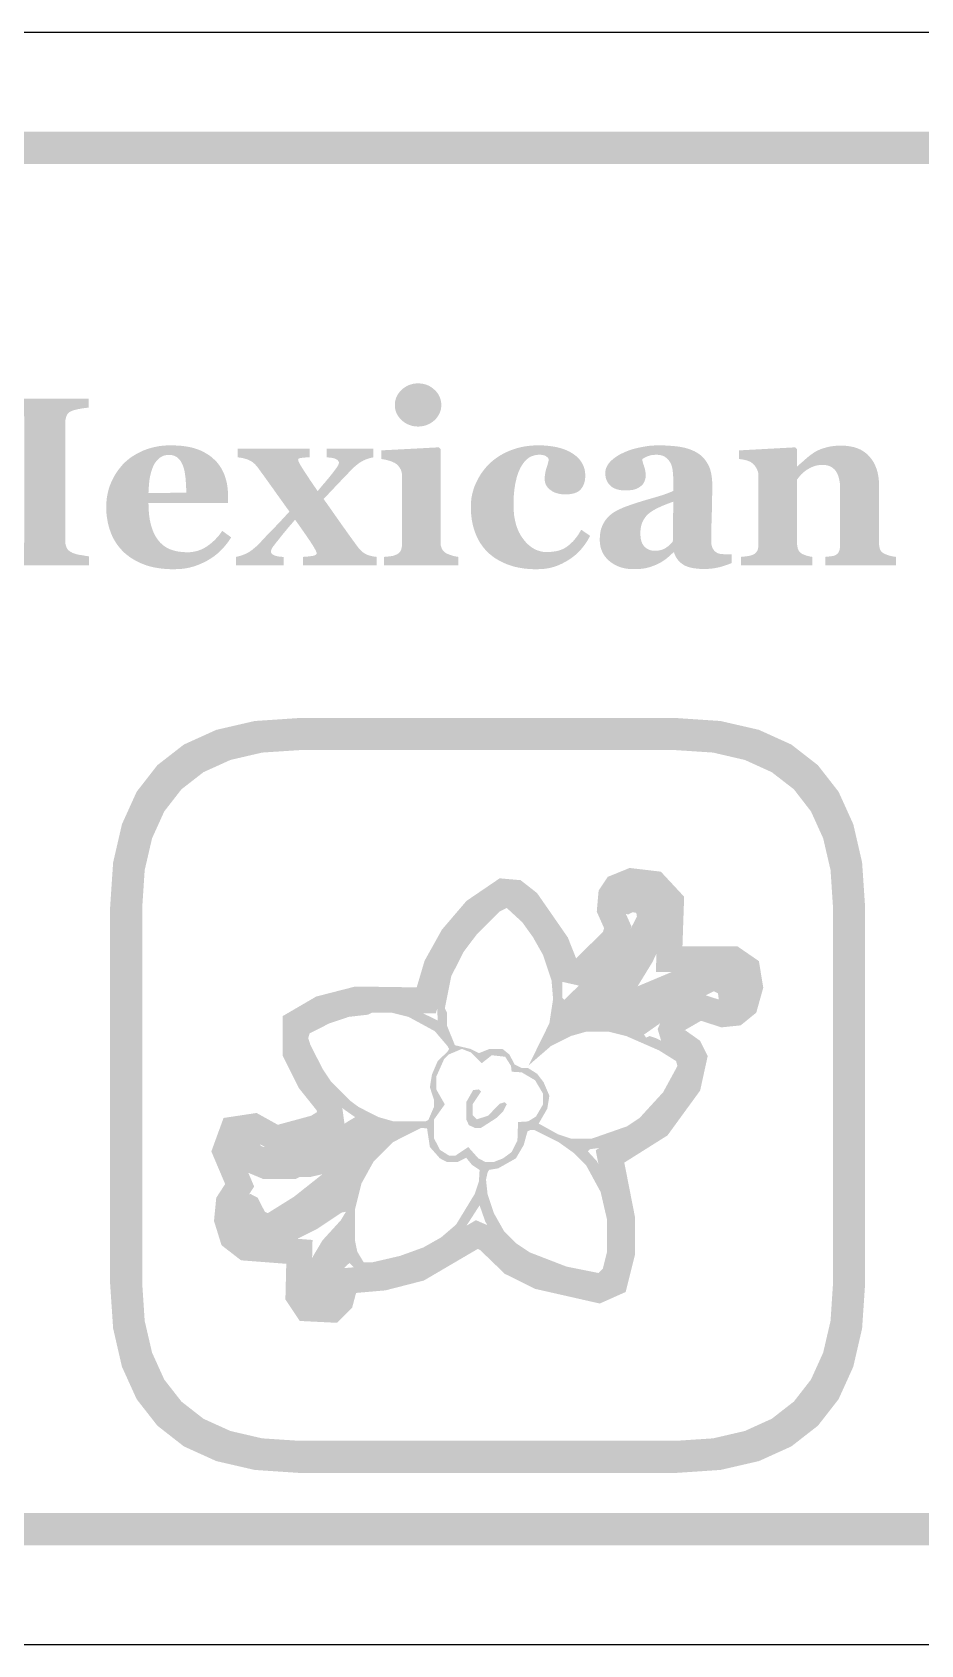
# Model space of a CAD drawing. Header units: millimetres. Extents: x 6 to 594, y 82 to 394.
# Drawn here: x 89.93 to 100.99, y 159.76 to 179.84 of the extents above; entities that cross this region are included whole.
import ezdxf

# ---------------------------------------------------------------- set-up
doc = ezdxf.new("R2010")
doc.units = ezdxf.units.MM
doc.layers.add('CUT', color=1, linetype='Continuous')
doc.layers.add('RASTER', color=7, linetype='Continuous')

msp = doc.modelspace()

# ---------------------------------------------------------------- hatches: boundary and pattern name
at = {"layer": 'RASTER'}
h = msp.add_hatch(color=7, dxfattribs=at)
h.paths.add_polyline_path([(75.2, 176.4), (75.234, 176.916), (75.338, 177.363), (75.509, 177.741), (75.75, 178.05), (76.059, 178.291), (76.438, 178.463), (76.884, 178.566), (77.4, 178.6), (134.6, 178.6), (135.116, 178.566), (135.563, 178.463), (135.941, 178.291), (136.25, 178.05), (136.491, 177.741), (136.663, 177.363), (136.766, 176.916), (136.8, 176.4), (136.8, 163.2), (136.766, 162.684), (136.663, 162.238), (136.491, 161.859), (136.25, 161.55), (135.941, 161.309), (135.563, 161.138), (135.116, 161.034), (134.6, 161), (77.4, 161), (76.884, 161.034), (76.438, 161.138), (76.059, 161.309), (75.75, 161.55), (75.509, 161.859), (75.338, 162.238), (75.234, 162.684), (75.2, 163.2)])
h.paths.add_polyline_path([(75.6, 176.4), (75.6, 163.2), (75.628, 162.778), (75.712, 162.413), (75.853, 162.103), (76.05, 161.85), (76.303, 161.653), (76.613, 161.513), (76.978, 161.428), (77.4, 161.4), (134.6, 161.4), (135.022, 161.428), (135.388, 161.513), (135.697, 161.653), (135.95, 161.85), (136.147, 162.103), (136.288, 162.413), (136.372, 162.778), (136.4, 163.2), (136.4, 176.4), (136.372, 176.822), (136.288, 177.188), (136.147, 177.497), (135.95, 177.75), (135.697, 177.947), (135.388, 178.088), (135.022, 178.172), (134.6, 178.2), (77.4, 178.2), (76.978, 178.172), (76.613, 178.088), (76.303, 177.947), (76.05, 177.75), (75.853, 177.497), (75.712, 177.188), (75.628, 176.822), (75.6, 176.4)])
h = msp.add_hatch(color=7, dxfattribs=at)
h.paths.add_polyline_path([(95.237, 173.2), (94.311, 173.2), (94.311, 173.307), (94.321, 173.308), (94.33, 173.308), (94.34, 173.309), (94.349, 173.31), (94.358, 173.311), (94.368, 173.312), (94.377, 173.313), (94.386, 173.314), (94.395, 173.315), (94.404, 173.317), (94.412, 173.318), (94.42, 173.32), (94.428, 173.322), (94.435, 173.324), (94.442, 173.326), (94.449, 173.329), (94.46, 173.334), (94.471, 173.339), (94.48, 173.344), (94.489, 173.35), (94.497, 173.357), (94.504, 173.364), (94.51, 173.371), (94.515, 173.379), (94.519, 173.388), (94.523, 173.397), (94.526, 173.407), (94.529, 173.418), (94.531, 173.429), (94.533, 173.441), (94.534, 173.453), (94.534, 173.467), (94.534, 174.319), (94.534, 174.332), (94.532, 174.344), (94.531, 174.356), (94.528, 174.367), (94.525, 174.378), (94.521, 174.389), (94.516, 174.399), (94.51, 174.409), (94.504, 174.419), (94.498, 174.428), (94.491, 174.436), (94.484, 174.444), (94.477, 174.452), (94.469, 174.459), (94.461, 174.465), (94.452, 174.471), (94.445, 174.476), (94.437, 174.48), (94.428, 174.484), (94.419, 174.489), (94.408, 174.493), (94.397, 174.497), (94.385, 174.501), (94.372, 174.505), (94.359, 174.509), (94.346, 174.513), (94.333, 174.516), (94.321, 174.518), (94.309, 174.521), (94.297, 174.523), (94.286, 174.524), (94.275, 174.526), (94.275, 174.633), (94.992, 174.671), (95.014, 174.649), (95.014, 173.486), (95.015, 173.473), (95.016, 173.461), (95.017, 173.449), (95.02, 173.438), (95.023, 173.428), (95.027, 173.417), (95.031, 173.408), (95.036, 173.398), (95.042, 173.39), (95.049, 173.382), (95.056, 173.374), (95.063, 173.367), (95.071, 173.361), (95.08, 173.355), (95.089, 173.35), (95.099, 173.345), (95.107, 173.342), (95.114, 173.339), (95.122, 173.336), (95.13, 173.333), (95.138, 173.33), (95.147, 173.327), (95.155, 173.324), (95.164, 173.322), (95.173, 173.319), (95.182, 173.317), (95.191, 173.315), (95.2, 173.313), (95.209, 173.311), (95.218, 173.309), (95.228, 173.308), (95.237, 173.307)])
h.paths.add_polyline_path([(95.023, 175.198), (95.022, 175.171), (95.018, 175.144), (95.011, 175.119), (95.002, 175.095), (94.99, 175.072), (94.975, 175.05), (94.958, 175.028), (94.938, 175.008), (94.916, 174.99), (94.893, 174.974), (94.869, 174.961), (94.844, 174.95), (94.818, 174.941), (94.791, 174.935), (94.763, 174.931), (94.735, 174.93), (94.705, 174.931), (94.677, 174.935), (94.65, 174.941), (94.624, 174.95), (94.599, 174.961), (94.575, 174.974), (94.552, 174.99), (94.53, 175.008), (94.51, 175.028), (94.493, 175.05), (94.478, 175.072), (94.466, 175.095), (94.457, 175.119), (94.45, 175.144), (94.446, 175.171), (94.445, 175.198), (94.446, 175.225), (94.45, 175.252), (94.457, 175.277), (94.466, 175.301), (94.478, 175.325), (94.493, 175.347), (94.51, 175.368), (94.53, 175.388), (94.552, 175.407), (94.575, 175.423), (94.599, 175.437), (94.624, 175.448), (94.65, 175.456), (94.677, 175.463), (94.705, 175.466), (94.735, 175.468), (94.764, 175.466), (94.792, 175.463), (94.819, 175.456), (94.845, 175.448), (94.87, 175.437), (94.894, 175.423), (94.916, 175.407), (94.938, 175.388), (94.958, 175.368), (94.975, 175.347), (94.99, 175.325), (95.002, 175.301), (95.011, 175.277), (95.018, 175.252), (95.022, 175.225), (95.023, 175.198)])
for points in [[(90.635, 173.2), (89.508, 173.2), (89.508, 173.314), (89.521, 173.315), (89.534, 173.317), (89.549, 173.318), (89.564, 173.32), (89.579, 173.322), (89.596, 173.324), (89.613, 173.326), (89.63, 173.329), (89.648, 173.331), (89.664, 173.334), (89.678, 173.337), (89.691, 173.34), (89.703, 173.342), (89.713, 173.345), (89.722, 173.348), (89.729, 173.351), (89.742, 173.357), (89.754, 173.363), (89.766, 173.37), (89.776, 173.377), (89.785, 173.385), (89.793, 173.393), (89.801, 173.402), (89.807, 173.411), (89.812, 173.421), (89.817, 173.431), (89.821, 173.442), (89.824, 173.454), (89.827, 173.467), (89.829, 173.48), (89.83, 173.493), (89.83, 173.508), (89.83, 175.06), (89.115, 173.234), (88.931, 173.234), (88.927, 173.247), (88.922, 173.264), (88.916, 173.283), (88.908, 173.306), (88.899, 173.331), (88.889, 173.36), (88.878, 173.391), (88.866, 173.426), (88.853, 173.461), (88.841, 173.494), (88.83, 173.525), (88.819, 173.555), (88.808, 173.583), (88.799, 173.609), (88.79, 173.633), (88.781, 173.656), (88.256, 175.084), (88.256, 173.82), (88.256, 173.776), (88.257, 173.734), (88.259, 173.696), (88.262, 173.66), (88.265, 173.627), (88.269, 173.596), (88.274, 173.568), (88.28, 173.544), (88.286, 173.521), (88.294, 173.499), (88.302, 173.48), (88.311, 173.462), (88.322, 173.445), (88.333, 173.43), (88.345, 173.417), (88.358, 173.405), (88.368, 173.397), (88.38, 173.39), (88.394, 173.382), (88.409, 173.375), (88.427, 173.368), (88.446, 173.361), (88.467, 173.353), (88.489, 173.346), (88.512, 173.34), (88.533, 173.334), (88.552, 173.329), (88.57, 173.325), (88.585, 173.321), (88.599, 173.318), (88.611, 173.316), (88.622, 173.314), (88.622, 173.2), (87.728, 173.2), (87.728, 173.314), (87.738, 173.316), (87.749, 173.317), (87.762, 173.319), (87.776, 173.321), (87.792, 173.324), (87.809, 173.327), (87.828, 173.33), (87.848, 173.334), (87.868, 173.338), (87.887, 173.343), (87.906, 173.349), (87.923, 173.355), (87.939, 173.362), (87.955, 173.37), (87.97, 173.378), (87.983, 173.388), (87.997, 173.399), (88.01, 173.412), (88.022, 173.426), (88.032, 173.443), (88.042, 173.461), (88.05, 173.481), (88.057, 173.502), (88.062, 173.526), (88.067, 173.552), (88.071, 173.58), (88.075, 173.611), (88.078, 173.644), (88.08, 173.68), (88.081, 173.719), (88.082, 173.76), (88.083, 173.804), (88.083, 174.833), (88.082, 174.856), (88.081, 174.878), (88.079, 174.899), (88.077, 174.919), (88.074, 174.938), (88.07, 174.956), (88.065, 174.973), (88.059, 174.989), (88.053, 175.004), (88.046, 175.019), (88.038, 175.032), (88.03, 175.045), (88.021, 175.057), (88.011, 175.068), (88, 175.079), (87.989, 175.088), (87.974, 175.099), (87.96, 175.109), (87.945, 175.118), (87.93, 175.126), (87.915, 175.132), (87.899, 175.138), (87.884, 175.143), (87.869, 175.147), (87.853, 175.15), (87.838, 175.153), (87.823, 175.155), (87.807, 175.158), (87.791, 175.16), (87.776, 175.162), (87.76, 175.163), (87.744, 175.164), (87.744, 175.279), (88.701, 175.279), (89.214, 173.906), (89.646, 175.021), (89.651, 175.037), (89.657, 175.053), (89.662, 175.07), (89.667, 175.088), (89.673, 175.107), (89.678, 175.126), (89.683, 175.146), (89.688, 175.167), (89.693, 175.188), (89.697, 175.206), (89.701, 175.223), (89.704, 175.238), (89.706, 175.251), (89.708, 175.262), (89.71, 175.271), (89.71, 175.279), (90.632, 175.279), (90.632, 175.164), (90.62, 175.164), (90.608, 175.163), (90.596, 175.161), (90.584, 175.16), (90.571, 175.158), (90.559, 175.157), (90.546, 175.155), (90.533, 175.153), (90.521, 175.15), (90.508, 175.148), (90.496, 175.145), (90.483, 175.142), (90.471, 175.139), (90.459, 175.136), (90.447, 175.133), (90.435, 175.129), (90.422, 175.124), (90.409, 175.118), (90.398, 175.112), (90.388, 175.105), (90.379, 175.097), (90.371, 175.088), (90.365, 175.079), (90.36, 175.069), (90.356, 175.059), (90.352, 175.048), (90.349, 175.037), (90.346, 175.026), (90.344, 175.014), (90.343, 175.003), (90.342, 174.991), (90.342, 174.978), (90.342, 173.506), (90.342, 173.493), (90.343, 173.481), (90.344, 173.469), (90.346, 173.458), (90.349, 173.447), (90.352, 173.437), (90.356, 173.427), (90.36, 173.418), (90.365, 173.409), (90.371, 173.4), (90.379, 173.392), (90.388, 173.384), (90.398, 173.376), (90.409, 173.369), (90.422, 173.362), (90.435, 173.355), (90.443, 173.352), (90.452, 173.349), (90.463, 173.346), (90.474, 173.342), (90.487, 173.339), (90.5, 173.336), (90.515, 173.333), (90.531, 173.33), (90.547, 173.328), (90.563, 173.325), (90.577, 173.323), (90.59, 173.32), (90.603, 173.319), (90.614, 173.317), (90.625, 173.315), (90.635, 173.314)], [(94.218, 173.2), (93.302, 173.2), (93.302, 173.307), (93.32, 173.308), (93.336, 173.309), (93.353, 173.311), (93.368, 173.312), (93.383, 173.314), (93.396, 173.316), (93.41, 173.317), (93.422, 173.319), (93.433, 173.322), (93.443, 173.324), (93.452, 173.328), (93.458, 173.332), (93.464, 173.336), (93.467, 173.341), (93.47, 173.346), (93.47, 173.352), (93.47, 173.355), (93.47, 173.359), (93.469, 173.363), (93.467, 173.367), (93.466, 173.372), (93.463, 173.377), (93.461, 173.383), (93.458, 173.389), (93.455, 173.395), (93.451, 173.402), (93.448, 173.408), (93.444, 173.415), (93.44, 173.422), (93.436, 173.43), (93.431, 173.437), (93.427, 173.445), (93.419, 173.457), (93.41, 173.471), (93.4, 173.486), (93.389, 173.503), (93.376, 173.522), (93.362, 173.542), (93.347, 173.564), (93.331, 173.588), (93.314, 173.612), (93.297, 173.636), (93.281, 173.66), (93.264, 173.683), (93.249, 173.705), (93.233, 173.727), (93.218, 173.749), (93.202, 173.77), (93.182, 173.746), (93.162, 173.722), (93.143, 173.7), (93.124, 173.679), (93.107, 173.658), (93.091, 173.638), (93.075, 173.619), (93.06, 173.601), (93.046, 173.584), (93.031, 173.566), (93.017, 173.547), (93.002, 173.528), (92.987, 173.509), (92.971, 173.49), (92.956, 173.47), (92.94, 173.45), (92.935, 173.444), (92.93, 173.438), (92.926, 173.431), (92.922, 173.425), (92.918, 173.419), (92.915, 173.413), (92.912, 173.408), (92.909, 173.402), (92.907, 173.397), (92.906, 173.392), (92.904, 173.388), (92.903, 173.385), (92.902, 173.382), (92.901, 173.379), (92.901, 173.377), (92.901, 173.376), (92.901, 173.368), (92.904, 173.36), (92.907, 173.353), (92.913, 173.346), (92.919, 173.34), (92.927, 173.334), (92.937, 173.329), (92.948, 173.325), (92.96, 173.32), (92.973, 173.317), (92.987, 173.314), (93, 173.311), (93.015, 173.309), (93.03, 173.308), (93.046, 173.307), (93.062, 173.307), (93.062, 173.2), (92.467, 173.2), (92.467, 173.307), (92.496, 173.314), (92.523, 173.321), (92.549, 173.33), (92.574, 173.339), (92.597, 173.35), (92.618, 173.361), (92.638, 173.373), (92.657, 173.386), (92.674, 173.399), (92.689, 173.412), (92.704, 173.423), (92.716, 173.434), (92.728, 173.444), (92.737, 173.453), (92.746, 173.462), (92.753, 173.47), (92.779, 173.497), (92.804, 173.524), (92.828, 173.55), (92.851, 173.574), (92.873, 173.597), (92.895, 173.619), (92.915, 173.64), (92.934, 173.659), (92.953, 173.679), (92.974, 173.701), (92.996, 173.724), (93.02, 173.75), (93.046, 173.777), (93.073, 173.807), (93.102, 173.838), (93.132, 173.871), (93.111, 173.901), (93.088, 173.932), (93.065, 173.965), (93.04, 173.999), (93.014, 174.036), (92.987, 174.073), (92.959, 174.113), (92.93, 174.154), (92.901, 174.194), (92.873, 174.233), (92.847, 174.27), (92.821, 174.306), (92.797, 174.339), (92.774, 174.37), (92.753, 174.4), (92.732, 174.428), (92.722, 174.44), (92.711, 174.452), (92.7, 174.464), (92.688, 174.474), (92.676, 174.484), (92.663, 174.493), (92.65, 174.501), (92.635, 174.509), (92.621, 174.516), (92.605, 174.522), (92.588, 174.527), (92.57, 174.532), (92.551, 174.537), (92.531, 174.541), (92.51, 174.544), (92.488, 174.546), (92.488, 174.653), (93.383, 174.653), (93.383, 174.546), (93.371, 174.546), (93.358, 174.546), (93.347, 174.545), (93.335, 174.545), (93.323, 174.544), (93.311, 174.543), (93.299, 174.542), (93.287, 174.54), (93.276, 174.539), (93.267, 174.537), (93.259, 174.535), (93.252, 174.532), (93.247, 174.53), (93.243, 174.527), (93.241, 174.523), (93.24, 174.52), (93.241, 174.517), (93.241, 174.514), (93.242, 174.51), (93.242, 174.507), (93.243, 174.503), (93.245, 174.499), (93.246, 174.495), (93.248, 174.491), (93.25, 174.486), (93.252, 174.482), (93.254, 174.477), (93.256, 174.473), (93.259, 174.468), (93.261, 174.463), (93.264, 174.459), (93.267, 174.454), (93.274, 174.442), (93.283, 174.428), (93.292, 174.413), (93.303, 174.396), (93.314, 174.378), (93.327, 174.359), (93.34, 174.338), (93.355, 174.316), (93.37, 174.293), (93.385, 174.27), (93.401, 174.247), (93.417, 174.223), (93.433, 174.199), (93.45, 174.175), (93.467, 174.151), (93.484, 174.126), (93.5, 174.145), (93.515, 174.164), (93.53, 174.182), (93.544, 174.199), (93.558, 174.215), (93.571, 174.23), (93.583, 174.244), (93.594, 174.258), (93.606, 174.271), (93.618, 174.286), (93.631, 174.302), (93.645, 174.32), (93.66, 174.338), (93.676, 174.358), (93.692, 174.38), (93.709, 174.403), (93.716, 174.411), (93.721, 174.419), (93.726, 174.427), (93.731, 174.433), (93.734, 174.44), (93.738, 174.445), (93.74, 174.451), (93.742, 174.455), (93.744, 174.46), (93.745, 174.463), (93.746, 174.467), (93.747, 174.47), (93.748, 174.472), (93.748, 174.474), (93.749, 174.476), (93.749, 174.477), (93.748, 174.483), (93.747, 174.489), (93.744, 174.495), (93.741, 174.501), (93.736, 174.506), (93.731, 174.512), (93.725, 174.517), (93.717, 174.522), (93.708, 174.527), (93.698, 174.531), (93.685, 174.535), (93.671, 174.538), (93.654, 174.541), (93.636, 174.543), (93.616, 174.545), (93.594, 174.546), (93.594, 174.653), (94.177, 174.653), (94.177, 174.546), (94.159, 174.543), (94.141, 174.539), (94.123, 174.534), (94.106, 174.528), (94.089, 174.522), (94.071, 174.515), (94.054, 174.507), (94.037, 174.498), (94.02, 174.488), (94.003, 174.477), (93.986, 174.465), (93.969, 174.451), (93.951, 174.436), (93.933, 174.42), (93.915, 174.402), (93.897, 174.384), (93.869, 174.355), (93.843, 174.328), (93.82, 174.304), (93.798, 174.281), (93.778, 174.26), (93.76, 174.241), (93.744, 174.225), (93.73, 174.21), (93.716, 174.195), (93.7, 174.178), (93.682, 174.159), (93.661, 174.137), (93.639, 174.113), (93.614, 174.087), (93.587, 174.058), (93.558, 174.028), (93.576, 174.002), (93.596, 173.975), (93.617, 173.944), (93.641, 173.911), (93.666, 173.875), (93.693, 173.836), (93.722, 173.795), (93.753, 173.751), (93.784, 173.706), (93.815, 173.664), (93.844, 173.623), (93.872, 173.583), (93.899, 173.546), (93.925, 173.51), (93.949, 173.477), (93.973, 173.445), (93.983, 173.431), (93.993, 173.418), (94.004, 173.406), (94.015, 173.394), (94.026, 173.383), (94.038, 173.373), (94.049, 173.363), (94.062, 173.354), (94.075, 173.345), (94.09, 173.338), (94.106, 173.331), (94.125, 173.325), (94.145, 173.319), (94.168, 173.314), (94.192, 173.31), (94.218, 173.307)], [(96.208, 173.153), (96.158, 173.154), (96.109, 173.157), (96.062, 173.161), (96.017, 173.168), (95.972, 173.176), (95.93, 173.186), (95.888, 173.199), (95.849, 173.212), (95.81, 173.228), (95.774, 173.245), (95.739, 173.263), (95.706, 173.283), (95.675, 173.303), (95.646, 173.326), (95.618, 173.349), (95.592, 173.374), (95.567, 173.401), (95.544, 173.429), (95.523, 173.458), (95.503, 173.488), (95.485, 173.519), (95.469, 173.552), (95.454, 173.585), (95.441, 173.62), (95.429, 173.656), (95.419, 173.693), (95.41, 173.73), (95.403, 173.769), (95.398, 173.808), (95.394, 173.848), (95.392, 173.888), (95.391, 173.929), (95.392, 173.967), (95.395, 174.005), (95.399, 174.042), (95.406, 174.078), (95.415, 174.114), (95.425, 174.15), (95.437, 174.185), (95.452, 174.22), (95.468, 174.253), (95.485, 174.286), (95.503, 174.318), (95.523, 174.349), (95.545, 174.378), (95.567, 174.407), (95.591, 174.435), (95.616, 174.461), (95.644, 174.487), (95.673, 174.512), (95.704, 174.535), (95.736, 174.557), (95.77, 174.578), (95.806, 174.597), (95.843, 174.615), (95.882, 174.632), (95.923, 174.647), (95.964, 174.66), (96.006, 174.671), (96.049, 174.68), (96.094, 174.687), (96.139, 174.692), (96.186, 174.695), (96.233, 174.696), (96.299, 174.694), (96.361, 174.689), (96.419, 174.681), (96.474, 174.67), (96.526, 174.656), (96.574, 174.638), (96.618, 174.618), (96.659, 174.594), (96.696, 174.567), (96.728, 174.538), (96.755, 174.507), (96.777, 174.474), (96.794, 174.439), (96.806, 174.401), (96.814, 174.361), (96.816, 174.319), (96.815, 174.293), (96.813, 174.269), (96.808, 174.246), (96.802, 174.224), (96.794, 174.203), (96.785, 174.184), (96.774, 174.166), (96.76, 174.149), (96.745, 174.134), (96.728, 174.121), (96.707, 174.11), (96.685, 174.101), (96.659, 174.094), (96.632, 174.089), (96.601, 174.086), (96.569, 174.085), (96.542, 174.086), (96.516, 174.088), (96.491, 174.092), (96.468, 174.098), (96.445, 174.105), (96.424, 174.114), (96.404, 174.125), (96.385, 174.138), (96.367, 174.151), (96.352, 174.166), (96.34, 174.182), (96.329, 174.198), (96.321, 174.216), (96.315, 174.235), (96.312, 174.254), (96.311, 174.275), (96.311, 174.293), (96.312, 174.311), (96.314, 174.329), (96.317, 174.347), (96.32, 174.364), (96.324, 174.382), (96.329, 174.4), (96.334, 174.417), (96.34, 174.434), (96.345, 174.45), (96.349, 174.465), (96.353, 174.479), (96.356, 174.492), (96.359, 174.504), (96.361, 174.515), (96.362, 174.524), (96.358, 174.531), (96.353, 174.537), (96.349, 174.542), (96.344, 174.547), (96.338, 174.552), (96.333, 174.557), (96.327, 174.561), (96.321, 174.565), (96.314, 174.568), (96.307, 174.571), (96.298, 174.573), (96.289, 174.575), (96.279, 174.576), (96.268, 174.578), (96.256, 174.578), (96.243, 174.578), (96.227, 174.578), (96.211, 174.576), (96.196, 174.574), (96.18, 174.571), (96.166, 174.566), (96.151, 174.561), (96.137, 174.555), (96.123, 174.548), (96.11, 174.539), (96.097, 174.529), (96.084, 174.518), (96.071, 174.505), (96.058, 174.491), (96.046, 174.475), (96.034, 174.458), (96.022, 174.439), (96.011, 174.42), (96.001, 174.4), (95.991, 174.377), (95.981, 174.354), (95.973, 174.328), (95.964, 174.301), (95.957, 174.273), (95.95, 174.243), (95.943, 174.211), (95.938, 174.178), (95.933, 174.144), (95.929, 174.107), (95.926, 174.07), (95.924, 174.03), (95.923, 173.99), (95.923, 173.947), (95.925, 173.883), (95.93, 173.823), (95.94, 173.766), (95.953, 173.712), (95.97, 173.661), (95.991, 173.613), (96.016, 173.568), (96.045, 173.527), (96.076, 173.489), (96.109, 173.457), (96.143, 173.429), (96.179, 173.407), (96.216, 173.389), (96.255, 173.377), (96.295, 173.369), (96.337, 173.367), (96.377, 173.368), (96.414, 173.372), (96.45, 173.377), (96.483, 173.385), (96.514, 173.395), (96.544, 173.408), (96.571, 173.423), (96.596, 173.44), (96.619, 173.459), (96.642, 173.48), (96.665, 173.502), (96.686, 173.527), (96.707, 173.554), (96.728, 173.582), (96.747, 173.613), (96.766, 173.645), (96.876, 173.569), (96.865, 173.547), (96.852, 173.525), (96.84, 173.504), (96.826, 173.484), (96.813, 173.463), (96.798, 173.444), (96.783, 173.425), (96.768, 173.406), (96.752, 173.388), (96.735, 173.37), (96.717, 173.353), (96.699, 173.336), (96.679, 173.32), (96.659, 173.304), (96.639, 173.289), (96.617, 173.275), (96.594, 173.26), (96.571, 173.247), (96.547, 173.234), (96.524, 173.222), (96.5, 173.211), (96.477, 173.201), (96.453, 173.192), (96.429, 173.184), (96.405, 173.177), (96.38, 173.17), (96.354, 173.165), (96.327, 173.161), (96.298, 173.157), (96.269, 173.155), (96.239, 173.154), (96.208, 173.153)], [(100.686, 173.2), (99.804, 173.2), (99.804, 173.307), (99.812, 173.308), (99.819, 173.308), (99.827, 173.309), (99.835, 173.31), (99.844, 173.311), (99.853, 173.312), (99.862, 173.313), (99.872, 173.314), (99.881, 173.315), (99.89, 173.317), (99.899, 173.318), (99.907, 173.32), (99.914, 173.322), (99.92, 173.324), (99.926, 173.326), (99.932, 173.329), (99.939, 173.333), (99.946, 173.338), (99.952, 173.343), (99.958, 173.349), (99.963, 173.355), (99.968, 173.361), (99.972, 173.368), (99.976, 173.376), (99.979, 173.384), (99.982, 173.393), (99.984, 173.403), (99.986, 173.414), (99.987, 173.426), (99.988, 173.438), (99.989, 173.452), (99.989, 173.467), (99.989, 174.152), (99.988, 174.188), (99.986, 174.222), (99.981, 174.254), (99.975, 174.283), (99.968, 174.31), (99.958, 174.335), (99.947, 174.357), (99.934, 174.377), (99.92, 174.395), (99.903, 174.41), (99.886, 174.423), (99.866, 174.434), (99.845, 174.442), (99.822, 174.448), (99.798, 174.451), (99.772, 174.452), (99.758, 174.452), (99.743, 174.451), (99.729, 174.45), (99.716, 174.448), (99.702, 174.446), (99.689, 174.443), (99.676, 174.439), (99.663, 174.435), (99.65, 174.43), (99.638, 174.425), (99.625, 174.419), (99.613, 174.413), (99.601, 174.407), (99.589, 174.399), (99.576, 174.392), (99.564, 174.384), (99.554, 174.376), (99.544, 174.369), (99.535, 174.361), (99.526, 174.354), (99.518, 174.346), (99.51, 174.339), (99.503, 174.331), (99.496, 174.324), (99.49, 174.316), (99.484, 174.309), (99.478, 174.301), (99.472, 174.295), (99.467, 174.288), (99.462, 174.282), (99.457, 174.275), (99.453, 174.269), (99.453, 173.483), (99.453, 173.47), (99.454, 173.458), (99.455, 173.447), (99.457, 173.436), (99.459, 173.425), (99.461, 173.415), (99.464, 173.406), (99.468, 173.397), (99.471, 173.389), (99.476, 173.381), (99.481, 173.374), (99.487, 173.367), (99.493, 173.361), (99.5, 173.355), (99.508, 173.35), (99.516, 173.345), (99.522, 173.342), (99.528, 173.339), (99.535, 173.336), (99.542, 173.333), (99.55, 173.33), (99.558, 173.327), (99.566, 173.324), (99.574, 173.322), (99.583, 173.319), (99.592, 173.317), (99.601, 173.315), (99.609, 173.313), (99.618, 173.311), (99.626, 173.309), (99.635, 173.308), (99.643, 173.307), (99.643, 173.2), (98.753, 173.2), (98.753, 173.307), (98.762, 173.308), (98.771, 173.309), (98.78, 173.309), (98.789, 173.31), (98.799, 173.311), (98.808, 173.313), (98.817, 173.314), (98.827, 173.315), (98.836, 173.316), (98.845, 173.318), (98.853, 173.319), (98.861, 173.321), (98.869, 173.323), (98.877, 173.325), (98.884, 173.327), (98.89, 173.329), (98.902, 173.333), (98.912, 173.338), (98.921, 173.343), (98.93, 173.349), (98.938, 173.356), (98.944, 173.363), (98.95, 173.371), (98.955, 173.379), (98.959, 173.387), (98.963, 173.397), (98.966, 173.407), (98.968, 173.418), (98.97, 173.429), (98.971, 173.441), (98.972, 173.453), (98.972, 173.467), (98.972, 174.319), (98.972, 174.33), (98.971, 174.342), (98.969, 174.353), (98.967, 174.364), (98.963, 174.375), (98.959, 174.386), (98.954, 174.397), (98.949, 174.408), (98.943, 174.419), (98.936, 174.429), (98.929, 174.439), (98.922, 174.448), (98.914, 174.457), (98.906, 174.465), (98.897, 174.473), (98.887, 174.48), (98.881, 174.485), (98.873, 174.489), (98.866, 174.493), (98.858, 174.496), (98.849, 174.5), (98.84, 174.503), (98.831, 174.507), (98.821, 174.51), (98.811, 174.512), (98.8, 174.515), (98.789, 174.517), (98.779, 174.519), (98.767, 174.521), (98.756, 174.523), (98.744, 174.524), (98.732, 174.526), (98.732, 174.633), (99.431, 174.671), (99.453, 174.649), (99.453, 174.436), (99.459, 174.436), (99.469, 174.446), (99.48, 174.456), (99.492, 174.466), (99.504, 174.477), (99.517, 174.488), (99.53, 174.499), (99.544, 174.512), (99.558, 174.524), (99.573, 174.537), (99.587, 174.549), (99.601, 174.56), (99.615, 174.571), (99.628, 174.581), (99.641, 174.59), (99.654, 174.599), (99.667, 174.608), (99.681, 174.616), (99.696, 174.625), (99.712, 174.633), (99.729, 174.64), (99.748, 174.648), (99.767, 174.655), (99.787, 174.661), (99.809, 174.668), (99.831, 174.674), (99.854, 174.679), (99.876, 174.683), (99.9, 174.686), (99.923, 174.689), (99.947, 174.691), (99.972, 174.692), (99.996, 174.693), (100.054, 174.691), (100.108, 174.684), (100.159, 174.674), (100.205, 174.659), (100.248, 174.64), (100.287, 174.616), (100.323, 174.589), (100.354, 174.557), (100.382, 174.522), (100.407, 174.484), (100.427, 174.443), (100.444, 174.4), (100.457, 174.353), (100.466, 174.304), (100.472, 174.252), (100.474, 174.198), (100.474, 173.48), (100.474, 173.467), (100.475, 173.454), (100.476, 173.442), (100.478, 173.431), (100.48, 173.421), (100.483, 173.411), (100.486, 173.402), (100.49, 173.393), (100.494, 173.386), (100.5, 173.378), (100.506, 173.371), (100.513, 173.364), (100.521, 173.358), (100.53, 173.352), (100.539, 173.347), (100.55, 173.342), (100.556, 173.34), (100.562, 173.337), (100.569, 173.334), (100.576, 173.332), (100.584, 173.329), (100.591, 173.327), (100.599, 173.324), (100.608, 173.322), (100.617, 173.319), (100.626, 173.317), (100.635, 173.315), (100.645, 173.313), (100.655, 173.311), (100.665, 173.309), (100.675, 173.308), (100.686, 173.307)]]:
    msp.add_hatch(color=7, dxfattribs=at).paths.add_polyline_path(points)
h = msp.add_hatch(color=7, dxfattribs=at)
h.paths.add_polyline_path([(92.407, 173.55), (92.394, 173.529), (92.38, 173.509), (92.366, 173.489), (92.35, 173.469), (92.335, 173.449), (92.318, 173.43), (92.301, 173.411), (92.283, 173.393), (92.265, 173.374), (92.246, 173.357), (92.226, 173.34), (92.206, 173.324), (92.185, 173.308), (92.163, 173.294), (92.141, 173.279), (92.118, 173.266), (92.094, 173.252), (92.069, 173.24), (92.044, 173.228), (92.02, 173.217), (91.995, 173.207), (91.97, 173.198), (91.945, 173.189), (91.92, 173.182), (91.894, 173.175), (91.868, 173.169), (91.84, 173.164), (91.812, 173.16), (91.783, 173.157), (91.753, 173.155), (91.721, 173.154), (91.689, 173.153), (91.636, 173.154), (91.585, 173.157), (91.535, 173.162), (91.487, 173.169), (91.441, 173.177), (91.397, 173.188), (91.355, 173.2), (91.315, 173.215), (91.276, 173.231), (91.24, 173.248), (91.205, 173.267), (91.171, 173.287), (91.14, 173.308), (91.11, 173.331), (91.081, 173.355), (91.055, 173.38), (91.03, 173.407), (91.007, 173.435), (90.985, 173.463), (90.965, 173.494), (90.947, 173.525), (90.93, 173.557), (90.915, 173.591), (90.902, 173.626), (90.89, 173.661), (90.88, 173.698), (90.871, 173.735), (90.864, 173.773), (90.858, 173.812), (90.854, 173.851), (90.852, 173.891), (90.851, 173.932), (90.852, 173.97), (90.855, 174.006), (90.859, 174.043), (90.865, 174.079), (90.873, 174.114), (90.882, 174.15), (90.893, 174.184), (90.906, 174.219), (90.921, 174.253), (90.937, 174.285), (90.954, 174.317), (90.973, 174.348), (90.993, 174.378), (91.015, 174.407), (91.038, 174.435), (91.062, 174.463), (91.088, 174.488), (91.115, 174.512), (91.144, 174.535), (91.175, 174.557), (91.207, 174.577), (91.241, 174.596), (91.276, 174.614), (91.313, 174.631), (91.352, 174.646), (91.392, 174.659), (91.432, 174.67), (91.474, 174.679), (91.517, 174.687), (91.561, 174.692), (91.606, 174.695), (91.653, 174.696), (91.703, 174.695), (91.751, 174.692), (91.796, 174.689), (91.839, 174.683), (91.88, 174.676), (91.919, 174.668), (91.955, 174.657), (91.99, 174.646), (92.022, 174.633), (92.053, 174.619), (92.082, 174.603), (92.11, 174.586), (92.137, 174.569), (92.162, 174.55), (92.185, 174.529), (92.208, 174.508), (92.228, 174.487), (92.247, 174.464), (92.264, 174.441), (92.28, 174.417), (92.294, 174.392), (92.307, 174.366), (92.319, 174.339), (92.329, 174.311), (92.338, 174.283), (92.346, 174.254), (92.353, 174.224), (92.358, 174.195), (92.362, 174.165), (92.365, 174.135), (92.367, 174.104), (92.367, 174.073), (92.367, 173.978), (91.377, 173.978), (91.379, 173.905), (91.384, 173.837), (91.393, 173.773), (91.406, 173.713), (91.422, 173.659), (91.442, 173.608), (91.466, 173.562), (91.493, 173.521), (91.524, 173.484), (91.559, 173.452), (91.599, 173.425), (91.643, 173.403), (91.691, 173.386), (91.743, 173.374), (91.8, 173.367), (91.861, 173.364), (91.895, 173.365), (91.928, 173.369), (91.96, 173.375), (91.991, 173.383), (92.022, 173.394), (92.051, 173.406), (92.08, 173.422), (92.108, 173.44), (92.135, 173.459), (92.161, 173.48), (92.186, 173.502), (92.21, 173.525), (92.233, 173.55), (92.255, 173.575), (92.276, 173.602), (92.296, 173.631)])
h.paths.add_polyline_path([(91.847, 174.107), (91.847, 174.129), (91.847, 174.151), (91.846, 174.173), (91.845, 174.196), (91.844, 174.218), (91.842, 174.241), (91.841, 174.264), (91.839, 174.287), (91.836, 174.309), (91.833, 174.331), (91.83, 174.351), (91.827, 174.371), (91.822, 174.389), (91.818, 174.406), (91.813, 174.423), (91.808, 174.438), (91.801, 174.454), (91.794, 174.47), (91.787, 174.485), (91.778, 174.498), (91.77, 174.511), (91.76, 174.522), (91.75, 174.532), (91.74, 174.542), (91.729, 174.55), (91.717, 174.557), (91.704, 174.563), (91.691, 174.568), (91.677, 174.572), (91.662, 174.575), (91.647, 174.576), (91.631, 174.577), (91.603, 174.575), (91.577, 174.57), (91.552, 174.561), (91.529, 174.548), (91.507, 174.532), (91.487, 174.513), (91.468, 174.489), (91.45, 174.463), (91.435, 174.432), (91.421, 174.397), (91.409, 174.358), (91.398, 174.315), (91.39, 174.268), (91.384, 174.216), (91.38, 174.161), (91.377, 174.101)])
h = msp.add_hatch(color=7, dxfattribs=at)
h.paths.add_polyline_path([(98.64, 173.231), (98.623, 173.224), (98.606, 173.217), (98.588, 173.211), (98.57, 173.204), (98.55, 173.198), (98.53, 173.191), (98.509, 173.185), (98.488, 173.179), (98.465, 173.174), (98.443, 173.169), (98.42, 173.165), (98.397, 173.162), (98.374, 173.159), (98.35, 173.158), (98.326, 173.156), (98.302, 173.156), (98.258, 173.157), (98.217, 173.159), (98.18, 173.164), (98.145, 173.169), (98.113, 173.177), (98.085, 173.186), (98.059, 173.197), (98.036, 173.21), (98.016, 173.224), (97.997, 173.239), (97.98, 173.256), (97.965, 173.275), (97.951, 173.294), (97.939, 173.316), (97.929, 173.338), (97.921, 173.363), (97.912, 173.363), (97.899, 173.35), (97.887, 173.339), (97.875, 173.327), (97.863, 173.316), (97.851, 173.306), (97.839, 173.296), (97.828, 173.287), (97.816, 173.278), (97.804, 173.269), (97.792, 173.261), (97.78, 173.253), (97.768, 173.245), (97.756, 173.238), (97.743, 173.231), (97.73, 173.224), (97.717, 173.218), (97.7, 173.21), (97.683, 173.203), (97.666, 173.196), (97.649, 173.19), (97.633, 173.184), (97.617, 173.179), (97.6, 173.174), (97.584, 173.17), (97.568, 173.166), (97.549, 173.163), (97.53, 173.161), (97.508, 173.158), (97.485, 173.157), (97.46, 173.156), (97.434, 173.155), (97.406, 173.155), (97.365, 173.156), (97.325, 173.161), (97.286, 173.169), (97.249, 173.18), (97.214, 173.194), (97.18, 173.211), (97.147, 173.231), (97.116, 173.255), (97.088, 173.281), (97.064, 173.309), (97.043, 173.339), (97.026, 173.372), (97.013, 173.406), (97.004, 173.442), (96.998, 173.48), (96.996, 173.521), (96.997, 173.544), (96.998, 173.567), (97, 173.588), (97.003, 173.609), (97.007, 173.629), (97.011, 173.648), (97.017, 173.666), (97.023, 173.683), (97.03, 173.699), (97.037, 173.715), (97.046, 173.73), (97.055, 173.745), (97.064, 173.76), (97.075, 173.774), (97.086, 173.788), (97.097, 173.801), (97.109, 173.812), (97.12, 173.823), (97.132, 173.833), (97.145, 173.843), (97.158, 173.853), (97.171, 173.862), (97.185, 173.87), (97.199, 173.878), (97.214, 173.886), (97.229, 173.893), (97.244, 173.901), (97.26, 173.908), (97.276, 173.915), (97.292, 173.922), (97.309, 173.929), (97.326, 173.935), (97.36, 173.947), (97.395, 173.96), (97.432, 173.972), (97.471, 173.985), (97.511, 173.997), (97.553, 174.01), (97.597, 174.023), (97.642, 174.036), (97.687, 174.049), (97.728, 174.061), (97.767, 174.073), (97.802, 174.085), (97.834, 174.096), (97.863, 174.108), (97.889, 174.118), (97.912, 174.129), (97.912, 174.269), (97.912, 174.279), (97.911, 174.289), (97.911, 174.3), (97.91, 174.312), (97.91, 174.324), (97.909, 174.337), (97.907, 174.351), (97.906, 174.366), (97.904, 174.381), (97.902, 174.395), (97.9, 174.408), (97.897, 174.421), (97.894, 174.434), (97.89, 174.445), (97.886, 174.457), (97.881, 174.467), (97.876, 174.479), (97.869, 174.49), (97.862, 174.5), (97.855, 174.51), (97.846, 174.52), (97.837, 174.529), (97.827, 174.538), (97.817, 174.546), (97.805, 174.554), (97.793, 174.56), (97.78, 174.566), (97.766, 174.57), (97.751, 174.574), (97.735, 174.576), (97.718, 174.578), (97.701, 174.578), (97.685, 174.578), (97.67, 174.577), (97.656, 174.576), (97.642, 174.574), (97.629, 174.571), (97.616, 174.568), (97.604, 174.564), (97.593, 174.56), (97.583, 174.556), (97.573, 174.551), (97.563, 174.546), (97.554, 174.542), (97.546, 174.537), (97.538, 174.532), (97.531, 174.528), (97.524, 174.523), (97.525, 174.515), (97.527, 174.506), (97.529, 174.496), (97.532, 174.486), (97.535, 174.474), (97.539, 174.462), (97.544, 174.448), (97.549, 174.433), (97.553, 174.418), (97.558, 174.404), (97.561, 174.389), (97.564, 174.374), (97.566, 174.36), (97.568, 174.346), (97.569, 174.332), (97.569, 174.318), (97.569, 174.311), (97.568, 174.304), (97.567, 174.297), (97.566, 174.29), (97.564, 174.282), (97.562, 174.273), (97.559, 174.265), (97.556, 174.255), (97.552, 174.246), (97.549, 174.238), (97.544, 174.23), (97.54, 174.222), (97.535, 174.215), (97.53, 174.208), (97.524, 174.202), (97.518, 174.196), (97.509, 174.189), (97.5, 174.182), (97.491, 174.176), (97.482, 174.17), (97.473, 174.165), (97.463, 174.16), (97.453, 174.155), (97.442, 174.151), (97.431, 174.147), (97.419, 174.144), (97.405, 174.141), (97.389, 174.139), (97.373, 174.137), (97.355, 174.136), (97.335, 174.135), (97.314, 174.135), (97.284, 174.135), (97.256, 174.138), (97.23, 174.143), (97.206, 174.149), (97.184, 174.158), (97.163, 174.168), (97.145, 174.18), (97.128, 174.194), (97.113, 174.209), (97.101, 174.226), (97.09, 174.243), (97.081, 174.262), (97.074, 174.282), (97.069, 174.303), (97.066, 174.325), (97.065, 174.348), (97.066, 174.369), (97.069, 174.388), (97.074, 174.408), (97.081, 174.426), (97.091, 174.444), (97.102, 174.462), (97.115, 174.479), (97.13, 174.496), (97.147, 174.512), (97.165, 174.527), (97.183, 174.541), (97.203, 174.555), (97.223, 174.568), (97.244, 174.581), (97.266, 174.592), (97.289, 174.603), (97.313, 174.614), (97.337, 174.624), (97.362, 174.633), (97.389, 174.642), (97.416, 174.651), (97.443, 174.658), (97.472, 174.665), (97.502, 174.671), (97.531, 174.677), (97.561, 174.682), (97.589, 174.686), (97.617, 174.69), (97.645, 174.692), (97.672, 174.694), (97.698, 174.695), (97.724, 174.696), (97.76, 174.695), (97.794, 174.695), (97.828, 174.693), (97.861, 174.691), (97.893, 174.689), (97.924, 174.686), (97.955, 174.683), (97.985, 174.679), (98.014, 174.674), (98.043, 174.668), (98.071, 174.661), (98.098, 174.653), (98.124, 174.644), (98.15, 174.633), (98.175, 174.622), (98.199, 174.609), (98.221, 174.596), (98.242, 174.581), (98.262, 174.564), (98.28, 174.546), (98.298, 174.527), (98.314, 174.506), (98.329, 174.484), (98.343, 174.46), (98.356, 174.435), (98.367, 174.408), (98.376, 174.379), (98.383, 174.348), (98.389, 174.316), (98.393, 174.281), (98.396, 174.245), (98.397, 174.206), (98.397, 174.164), (98.396, 174.12), (98.396, 174.074), (98.395, 174.025), (98.394, 173.975), (98.393, 173.923), (98.392, 173.87), (98.39, 173.814), (98.389, 173.759), (98.387, 173.71), (98.386, 173.665), (98.385, 173.626), (98.384, 173.591), (98.384, 173.561), (98.384, 173.535), (98.384, 173.515), (98.384, 173.499), (98.385, 173.484), (98.386, 173.469), (98.388, 173.456), (98.391, 173.443), (98.395, 173.432), (98.399, 173.421), (98.403, 173.411), (98.409, 173.402), (98.415, 173.393), (98.421, 173.385), (98.428, 173.378), (98.436, 173.371), (98.445, 173.365), (98.454, 173.359), (98.464, 173.354), (98.471, 173.351), (98.478, 173.349), (98.487, 173.346), (98.496, 173.344), (98.506, 173.343), (98.518, 173.342), (98.53, 173.341), (98.542, 173.34), (98.556, 173.339), (98.569, 173.339), (98.581, 173.339), (98.594, 173.338), (98.606, 173.338), (98.617, 173.338), (98.629, 173.338), (98.64, 173.338)])
h.paths.add_polyline_path([(97.912, 173.994), (97.891, 173.987), (97.871, 173.98), (97.851, 173.972), (97.83, 173.964), (97.81, 173.956), (97.79, 173.948), (97.769, 173.939), (97.749, 173.93), (97.73, 173.921), (97.711, 173.912), (97.693, 173.903), (97.676, 173.893), (97.66, 173.884), (97.645, 173.874), (97.631, 173.865), (97.617, 173.855), (97.604, 173.844), (97.592, 173.833), (97.58, 173.821), (97.569, 173.808), (97.559, 173.795), (97.549, 173.78), (97.541, 173.766), (97.532, 173.75), (97.525, 173.734), (97.519, 173.717), (97.514, 173.699), (97.509, 173.681), (97.506, 173.662), (97.504, 173.642), (97.502, 173.621), (97.502, 173.6), (97.503, 173.572), (97.505, 173.547), (97.509, 173.523), (97.515, 173.501), (97.522, 173.482), (97.531, 173.464), (97.542, 173.448), (97.554, 173.434), (97.567, 173.422), (97.581, 173.412), (97.596, 173.403), (97.612, 173.396), (97.628, 173.39), (97.645, 173.386), (97.663, 173.384), (97.682, 173.383), (97.702, 173.384), (97.72, 173.385), (97.738, 173.388), (97.755, 173.391), (97.771, 173.396), (97.787, 173.402), (97.801, 173.408), (97.814, 173.416), (97.827, 173.425), (97.84, 173.434), (97.852, 173.443), (97.863, 173.453), (97.875, 173.463), (97.885, 173.474), (97.896, 173.486), (97.906, 173.497)])
h = msp.add_hatch(color=7, dxfattribs=at)
h.paths.add_polyline_path([(90.9, 168.95), (90.937, 169.501), (91.047, 169.978), (91.23, 170.382), (91.488, 170.713), (91.818, 170.97), (92.222, 171.153), (92.699, 171.263), (93.25, 171.3), (97.95, 171.3), (98.501, 171.263), (98.978, 171.153), (99.382, 170.97), (99.712, 170.713), (99.97, 170.382), (100.153, 169.978), (100.263, 169.501), (100.3, 168.95), (100.3, 164.25), (100.263, 163.699), (100.153, 163.222), (99.97, 162.818), (99.713, 162.488), (99.382, 162.23), (98.978, 162.047), (98.501, 161.937), (97.95, 161.9), (93.25, 161.9), (92.699, 161.937), (92.222, 162.047), (91.818, 162.23), (91.488, 162.488), (91.23, 162.818), (91.047, 163.222), (90.937, 163.699), (90.9, 164.25)])
h.paths.add_polyline_path([(91.3, 168.95), (91.3, 164.25), (91.33, 163.793), (91.422, 163.397), (91.574, 163.062), (91.788, 162.788), (92.062, 162.574), (92.397, 162.422), (92.793, 162.33), (93.25, 162.3), (97.95, 162.3), (98.407, 162.33), (98.803, 162.422), (99.138, 162.574), (99.413, 162.788), (99.626, 163.062), (99.778, 163.397), (99.87, 163.793), (99.9, 164.25), (99.9, 168.95), (99.87, 169.407), (99.778, 169.803), (99.626, 170.138), (99.413, 170.413), (99.138, 170.626), (98.803, 170.778), (98.407, 170.87), (97.95, 170.9), (93.25, 170.9), (92.793, 170.87), (92.397, 170.778), (92.062, 170.626), (91.788, 170.413), (91.574, 170.138), (91.422, 169.803), (91.33, 169.407), (91.3, 168.95)])
h = msp.add_hatch(color=7, dxfattribs=at)
h.paths.add_polyline_path([(97.368, 169.433), (97.757, 169.387), (98.047, 169.075), (98.026, 168.459), (98.708, 168.459), (98.978, 168.273), (99.032, 167.942), (98.945, 167.631), (98.751, 167.473), (98.511, 167.448), (98.257, 167.53), (98.061, 167.417), (98.057, 167.407), (98.054, 167.417), (98.244, 167.282), (98.34, 167.09), (98.246, 166.661), (97.839, 166.102), (97.302, 165.764), (97.433, 165.096), (97.433, 164.609), (97.319, 164.153), (96.997, 164.009), (96.19, 164.192), (95.814, 164.379), (95.506, 164.676), (95.477, 164.689), (94.807, 164.296), (94.328, 164.173), (93.962, 164.141), (93.913, 163.956), (93.726, 163.769), (93.261, 163.792), (93.082, 164.061), (93.093, 164.504), (92.53, 164.547), (92.287, 164.735), (92.193, 165.037), (92.221, 165.326), (92.332, 165.497), (92.16, 165.903), (92.312, 166.32), (92.723, 166.382), (92.988, 166.235), (93.404, 166.348), (93.475, 166.393), (93.471, 166.415), (93.252, 166.689), (93.049, 167.092), (93.049, 167.589), (93.466, 167.832), (93.953, 167.957), (94.717, 167.946), (94.815, 168.277), (95.031, 168.665), (95.337, 169.023), (95.75, 169.304), (96.011, 169.281), (96.216, 169.12), (96.599, 168.567), (96.703, 168.304), (96.699, 168.305), (97.036, 168.637), (97.05, 168.684), (96.959, 168.889), (96.982, 169.152), (97.095, 169.322)])
h.paths.add_polyline_path([(97.412, 169.106), (97.307, 169.063), (97.293, 169.042), (97.285, 168.943), (97.39, 168.707), (97.319, 168.467), (96.8, 167.954), (96.467, 168.029), (96.315, 168.415), (95.98, 168.898), (95.888, 168.971), (95.836, 168.975), (95.552, 168.783), (95.295, 168.481), (95.112, 168.152), (94.955, 167.622), (93.991, 167.637), (93.589, 167.533), (93.369, 167.405), (93.369, 167.168), (93.522, 166.863), (93.776, 166.547), (93.82, 166.235), (93.535, 166.051), (92.946, 165.893), (92.663, 166.049), (92.548, 166.032), (92.504, 165.911), (92.693, 165.466), (92.532, 165.218), (92.518, 165.07), (92.563, 164.926), (92.65, 164.859), (93.42, 164.801), (93.405, 164.154), (93.438, 164.104), (93.601, 164.096), (93.626, 164.121), (93.71, 164.441), (94.274, 164.489), (94.684, 164.595), (95.454, 165.047), (95.686, 164.947), (96, 164.644), (96.298, 164.496), (96.964, 164.345), (97.046, 164.381), (97.113, 164.648), (97.113, 165.065), (96.946, 165.918), (97.616, 166.34), (97.948, 166.795), (98.003, 167.048), (97.993, 167.068), (97.779, 167.22), (97.717, 167.427), (97.809, 167.64), (98.219, 167.878), (98.545, 167.773), (98.623, 167.781), (98.664, 167.814), (98.704, 167.96), (98.684, 168.087), (98.608, 168.139), (97.695, 168.139), (97.722, 168.954), (97.603, 169.083), (97.412, 169.106)])
h = msp.add_hatch(color=7, dxfattribs=at)
h.paths.add_polyline_path([(97.414, 169.193), (97.566, 169.201), (97.653, 169.155), (97.76, 169.076), (97.831, 168.935), (97.831, 168.695), (97.805, 168.589), (97.653, 168.262), (97.467, 167.959), (98.017, 168.19), (98.363, 168.27), (98.576, 168.244), (98.716, 168.172), (98.77, 168.119), (98.815, 168.004), (98.754, 167.8), (98.663, 167.704), (98.629, 167.685), (98.488, 167.704), (98.469, 167.871), (98.416, 167.898), (98.063, 167.72), (97.547, 167.358), (97.573, 167.321), (97.619, 167.34), (97.698, 167.313), (97.946, 167.188), (98.079, 167.082), (98.097, 166.968), (98.044, 166.835), (97.946, 166.641), (97.813, 166.455), (97.547, 166.189), (97.3, 166.037), (97.087, 165.958), (96.874, 165.931), (96.848, 165.904), (96.962, 165.78), (97.087, 165.532), (97.193, 165.107), (97.193, 164.602), (97.095, 164.302), (97.007, 164.256), (96.795, 164.283), (96.236, 164.442), (95.989, 164.567), (95.67, 164.86), (95.572, 165.027), (95.5, 165.232), (95.261, 164.86), (94.995, 164.674), (94.695, 164.522), (94.163, 164.389), (94.004, 164.389), (93.879, 164.514), (93.756, 164.397), (93.685, 164.283), (93.711, 164.177), (93.693, 164.062), (93.552, 163.964), (93.411, 164.009), (93.313, 164.15), (93.313, 164.336), (93.366, 164.496), (93.544, 164.796), (93.772, 165.046), (93.836, 165.152), (93.783, 165.142), (93.48, 164.94), (93.233, 164.815), (92.967, 164.735), (92.728, 164.735), (92.56, 164.807), (92.454, 164.94), (92.409, 165.08), (92.454, 165.248), (92.497, 165.312), (92.568, 165.346), (92.648, 165.373), (92.736, 165.328), (92.826, 165.152), (92.861, 165.134), (93.188, 165.338), (93.544, 165.62), (93.392, 165.585), (93.259, 165.585), (93.206, 165.559), (92.808, 165.559), (92.507, 165.684), (92.409, 165.851), (92.409, 165.984), (92.454, 166.072), (92.534, 166.152), (92.621, 166.17), (92.709, 166.125), (92.773, 165.976), (92.808, 165.958), (92.94, 165.958), (93.339, 166.064), (93.818, 166.25), (93.95, 166.33), (93.81, 166.428), (93.597, 166.641), (93.464, 166.827), (93.366, 166.994), (93.259, 167.26), (93.278, 167.428), (93.411, 167.534), (93.578, 167.606), (93.818, 167.685), (94.083, 167.739), (94.456, 167.739), (94.721, 167.659), (94.979, 167.534), (94.961, 167.898), (95.04, 168.164), (95.165, 168.411), (95.272, 168.571), (95.564, 168.89), (95.838, 169.068), (95.952, 169.022), (96.058, 168.916), (96.324, 168.544), (96.502, 168.137), (96.529, 168.031), (96.529, 167.818), (96.555, 167.792), (97.175, 168.395), (97.387, 168.688), (97.459, 168.828), (97.451, 168.874), (97.406, 168.882), (97.353, 168.855), (97.239, 168.874), (97.193, 168.935), (97.193, 169.014), (97.265, 169.129)])
h.paths.add_polyline_path([(95.838, 168.935), (95.75, 168.89), (95.458, 168.597), (95.298, 168.384), (95.147, 168.084), (95.067, 167.685), (95.093, 167.632), (95.093, 167.473), (95.192, 167.226), (95.386, 167.18), (95.492, 167.127), (95.625, 167.18), (95.785, 167.18), (95.872, 167.109), (95.936, 166.986), (96.024, 166.941), (96.104, 166.941), (96.218, 166.869), (96.298, 166.763), (96.369, 166.596), (96.343, 166.436), (96.236, 166.25), (96.476, 166.117), (96.635, 166.064), (96.901, 166.064), (97.334, 166.215), (97.494, 166.322), (97.786, 166.641), (97.964, 166.968), (97.946, 167.029), (97.733, 167.162), (97.326, 167.34), (97.114, 167.393), (96.821, 167.393), (96.635, 167.34), (96.388, 167.215), (96.112, 166.976), (96.369, 167.499), (96.415, 167.8), (96.396, 168.031), (96.29, 168.35), (96.165, 168.571), (96.032, 168.757)])
h.paths.add_polyline_path([(94.163, 167.632), (94.11, 167.606), (93.871, 167.579), (93.632, 167.499), (93.384, 167.374), (93.366, 167.313), (93.392, 167.234), (93.544, 166.933), (93.65, 166.774), (93.889, 166.534), (93.996, 166.455), (94.243, 166.33), (94.429, 166.277), (94.828, 166.277), (94.862, 166.295), (94.934, 166.463), (94.934, 166.542), (94.881, 166.702), (94.907, 166.861), (94.979, 167.029), (95.101, 167.146), (95.12, 167.18), (95.101, 167.215), (94.942, 167.401), (94.615, 167.579), (94.402, 167.632)])
h.paths.add_polyline_path([(95.28, 167.18), (95.112, 167.109), (95.059, 167.055), (94.961, 166.835), (94.961, 166.675), (95.067, 166.489), (94.934, 166.303), (94.934, 166.064), (95.006, 165.923), (95.12, 165.851), (95.2, 165.851), (95.359, 165.958), (95.484, 165.817), (95.572, 165.772), (95.678, 165.772), (95.793, 165.817), (95.899, 165.896), (95.971, 166.037), (95.979, 166.269), (96.104, 166.277), (96.202, 166.338), (96.29, 166.489), (96.29, 166.622), (96.191, 166.79), (96.024, 166.888), (95.899, 166.896), (95.891, 166.968), (95.819, 167.082), (95.652, 167.101), (95.527, 167.002), (95.394, 167.135)])
h.paths.add_polyline_path([(95.42, 166.667), (95.492, 166.675), (95.519, 166.649), (95.412, 166.489), (95.412, 166.356), (95.466, 166.303), (95.606, 166.348), (95.75, 166.497), (95.811, 166.516), (95.838, 166.489), (95.793, 166.402), (95.713, 166.322), (95.519, 166.197), (95.439, 166.197), (95.367, 166.231), (95.333, 166.303), (95.333, 166.516)])
h.paths.add_polyline_path([(94.775, 166.197), (94.421, 166.019), (94.182, 165.78), (94.03, 165.506), (93.95, 165.187), (93.95, 164.788), (93.977, 164.655), (94.057, 164.522), (94.163, 164.522), (94.509, 164.602), (94.801, 164.708), (95.022, 164.833), (95.208, 164.993), (95.439, 165.373), (95.492, 165.532), (95.5, 165.673), (95.404, 165.737), (95.333, 165.825), (95.226, 165.772), (95.093, 165.772), (95.006, 165.817), (94.881, 165.958), (94.846, 166.189)])
h.paths.add_polyline_path([(96.13, 166.17), (96.096, 166.152), (96.05, 165.984), (95.952, 165.817), (95.731, 165.692), (95.617, 165.673), (95.599, 165.639), (95.58, 165.551), (95.599, 165.373), (95.678, 165.134), (95.803, 164.913), (95.963, 164.753), (96.122, 164.647), (96.582, 164.469), (96.981, 164.389), (97.034, 164.442), (97.087, 164.655), (97.087, 165.054), (97.007, 165.399), (96.829, 165.726), (96.67, 165.886), (96.484, 166.019), (96.183, 166.17)])

# ---------------------------------------------------------------- linework, layer by layer
at = {"layer": 'CUT'}
for points in [[(76.999, 179.84), (135.001, 179.84)], [(135.001, 159.76), (76.999, 159.76)]]:
    msp.add_lwpolyline(points, dxfattribs=at)

doc.saveas('drawing.dxf')
